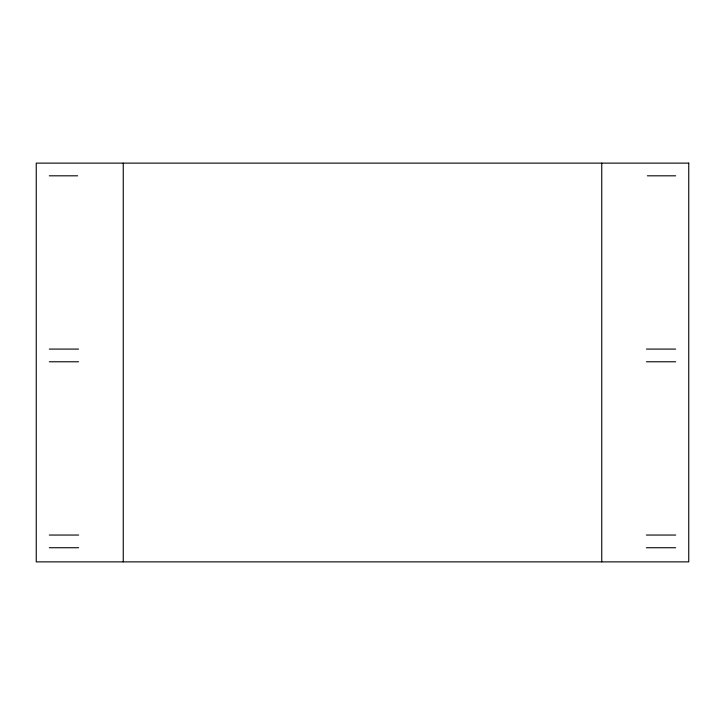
<?xml version="1.0" encoding="UTF-8"?>
<svg xmlns="http://www.w3.org/2000/svg" width="725" height="725" viewBox="0 0 725 725"><rect width="100%" height="100%" fill="white"/><g stroke="black" fill="none" stroke-linecap="round" stroke-linejoin="round"><path stroke-width="1.09" d="M49.3 175.812L77.62 175.812M647.38 175.812L675.7 175.812M49.3 349.087L78.554 349.087M646.446 349.087L675.7 349.087M49.3 361.775L78.554 361.775M646.446 361.775L675.7 361.775M49.3 535.05L78.644 535.05M646.356 535.05L675.7 535.05M49.3 547.737L78.644 547.737M646.356 547.737L675.7 547.737M601.75 163.125L601.75 561.875M123.25 163.125L123.25 561.875M688.75 163.125L36.25 163.125L36.25 561.875L688.75 561.875L688.75 163.125"/></g></svg>
